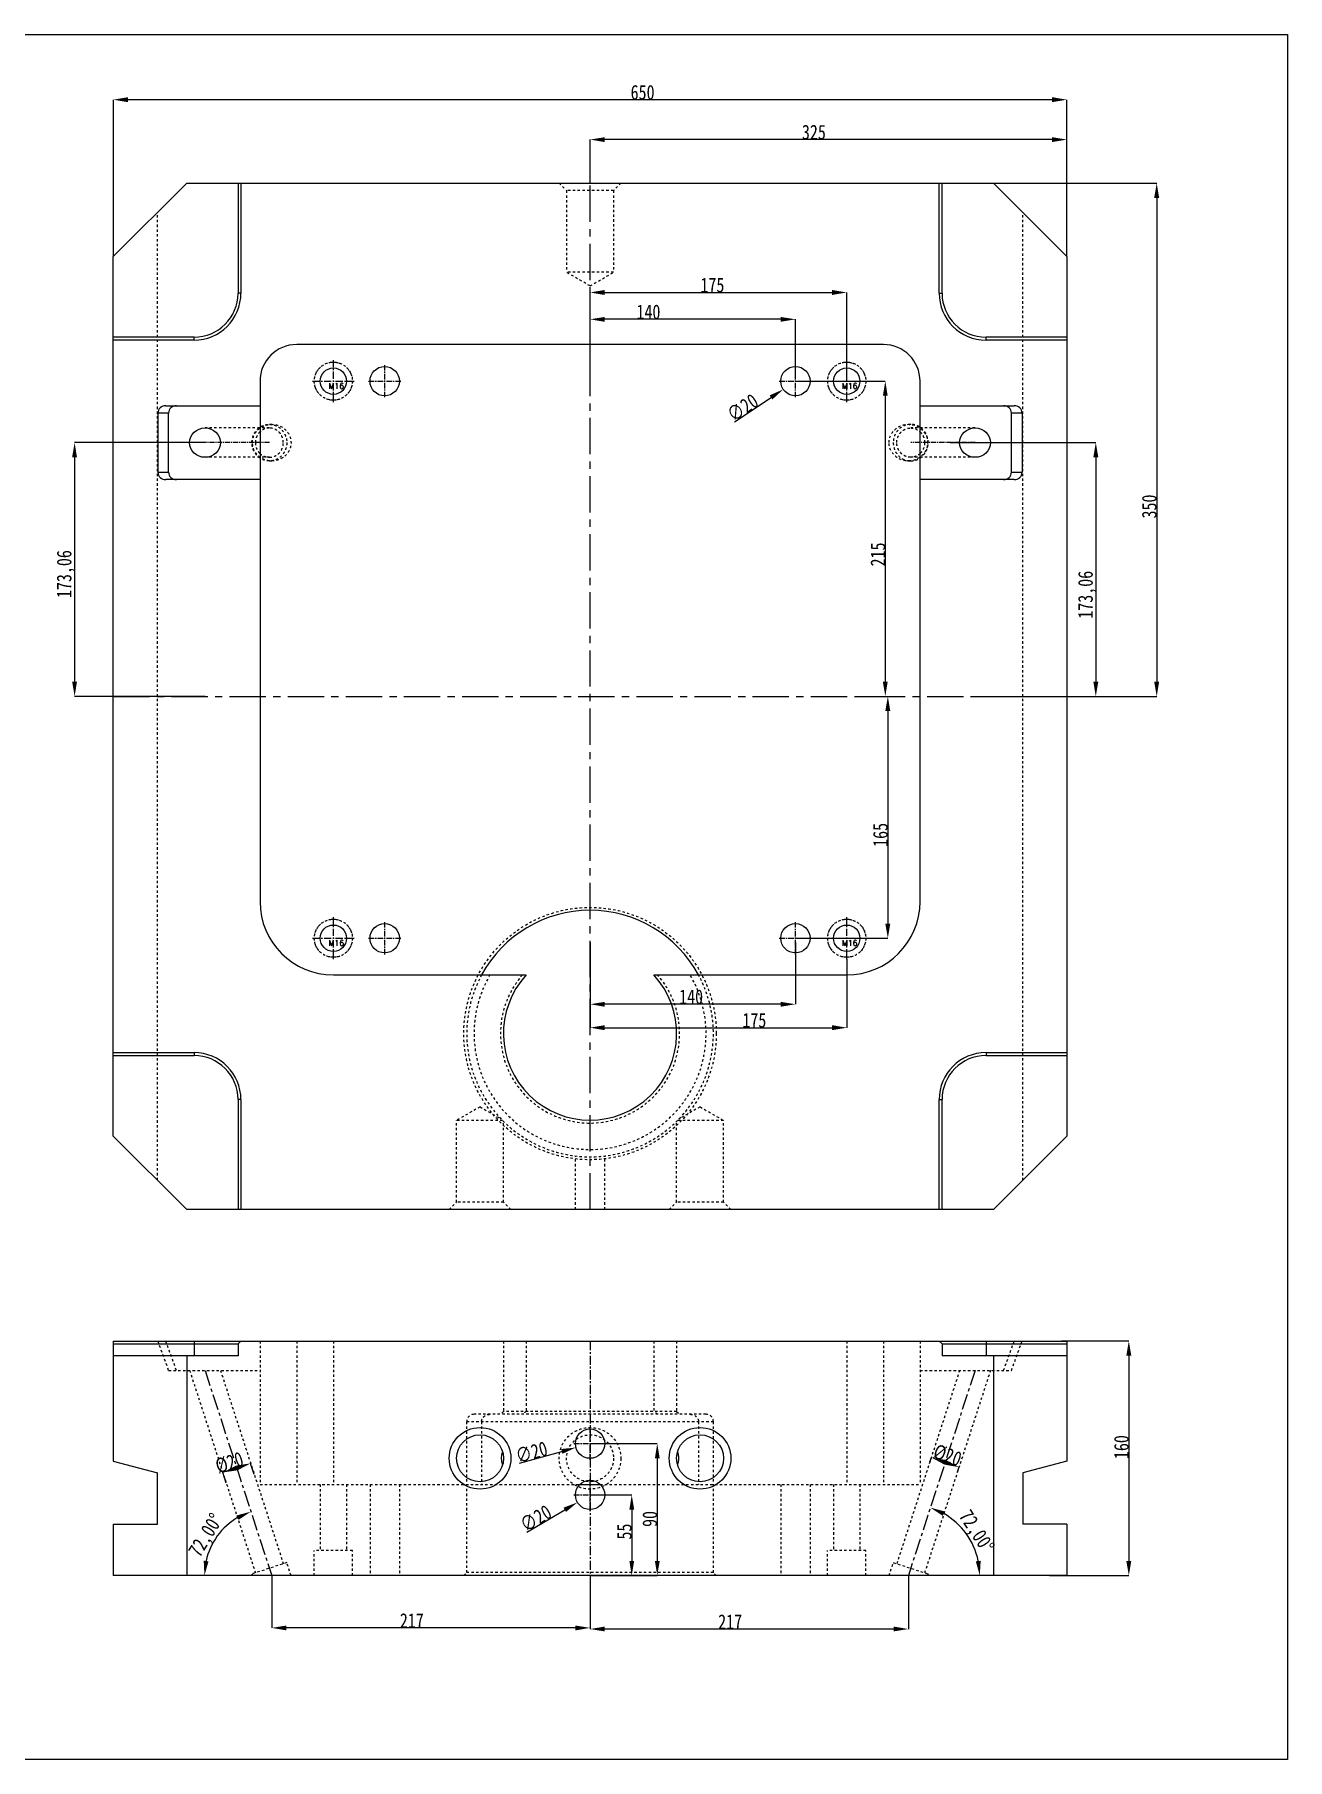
# Model space of a CAD drawing. Header units: millimetres. Extents: x 1937 to 4271, y -9032 to 1737.
# Drawn here: x 2553 to 3407, y -6217 to -5040 of the extents above; entities that cross this region are included whole.
import ezdxf

# ---------------------------------------------------------------- set-up
doc = ezdxf.new("R2010")
doc.units = ezdxf.units.MM
doc.header["$LTSCALE"] = 16.335
doc.header["$PDMODE"] = 3
doc.header["$PDSIZE"] = 0.3125
doc.linetypes.add('CENTER', pattern=[0.6, 0.375, -0.075, 0.075, -0.075])
doc.linetypes.add('HIDDEN', pattern=[0.2, 0.1, -0.1])
doc.layers.get('0').update_dxf_attribs({"linetype": 'CONTINUOUS'})
doc.layers.get('Defpoints').update_dxf_attribs({"linetype": 'CONTINUOUS'})
doc.layers.add('center', color=1, linetype='CENTER', lineweight=9)
doc.layers.add('screw', color=33, linetype='CONTINUOUS', lineweight=13)
doc.layers.add('DEFAULT_2', color=8, linetype='HIDDEN')
doc.styles.get("Standard").update_dxf_attribs({"font": 'txt', "width": 0.8})
doc.styles.add('TXT', font='txt.shx', dxfattribs={"bigfont": 'gbcbig.shx'})
doc.dimstyles.new('副本 ISO-25-1', dxfattribs={"dimtxt": 10, "dimasz": 10, "dimexe": 0, "dimexo": 0, "dimgap": 0, "dimtad": 1, "dimtxsty": 'Standard', "dimcen": 0, "dimclrd": 6, "dimclre": 6, "dimclrt": 4, "dimazin": 0, "dimtfac": 1, "dimtofl": 0, "dimtmove": 0, "dimatfit": 3, "dimfxl": 0, "dimarcsym": 0})

# ---------------------------------------------------------------- blocks, each defined once
blk = doc.blocks.new('*D184')
at = {"color": 6, "lineweight": -2}
for p, q in [((2931.9, -6036.5), (2960.3, -6036.5)), ((2960.3, -6046.5), (2960.3, -6081.5)), ((2931.9, -6091.5), (2960.3, -6091.5))]:
    blk.add_line(p, q, dxfattribs=at)
at = {"color": 6}
for points in [[(2958.7, -6046.5), (2962, -6046.5), (2960.3, -6036.5)], [(2958.7, -6081.5), (2962, -6081.5), (2960.3, -6091.5)]]:
    blk.add_solid(points, dxfattribs=at)
at = {"layer": 'Defpoints', "color": 0}
for p in [(2931.9, -6036.5), (2931.9, -6091.5), (2960.3, -6091.5)]:
    blk.add_point(p, dxfattribs=at)
at = {"color": 4, "insert": (2955.3, -6061.5), "char_height": 10, "attachment_point": 5, "rotation": 90}
blk.add_mtext('55', dxfattribs=at)
blk = doc.blocks.new('*D185')
at = {"color": 6, "lineweight": -2}
for p, q in [((2931.9, -6001.5), (2977.7, -6001.5)), ((2977.7, -6011.5), (2977.7, -6081.5)), ((2931.9, -6091.5), (2977.7, -6091.5))]:
    blk.add_line(p, q, dxfattribs=at)
at = {"color": 6}
for points in [[(2976.1, -6011.5), (2979.4, -6011.5), (2977.7, -6001.5)], [(2976.1, -6081.5), (2979.4, -6081.5), (2977.7, -6091.5)]]:
    blk.add_solid(points, dxfattribs=at)
at = {"layer": 'Defpoints', "color": 0}
for p in [(2931.9, -6001.5), (2931.9, -6091.5), (2977.7, -6091.5)]:
    blk.add_point(p, dxfattribs=at)
at = {"color": 4, "insert": (2972.7, -6052.9), "char_height": 10, "attachment_point": 5, "rotation": 90}
blk.add_mtext('90', dxfattribs=at)
blk = doc.blocks.new('*D186')
at = {"color": 6, "lineweight": -2}
blk.add_line((2888.8, -6061.8), (2914.6, -6046.6), dxfattribs=at)
at = {"color": 6}
blk.add_solid([(2913.8, -6045.2), (2915.5, -6048.1), (2923.3, -6041.6)], dxfattribs=at)
at = {"layer": 'Defpoints', "color": 0}
for p in [(2940.5, -6031.5), (2923.3, -6041.6)]:
    blk.add_point(p, dxfattribs=at)
at = {"color": 4, "insert": (2894.9, -6052.5), "char_height": 10, "attachment_point": 5, "rotation": 30.4035}
blk.add_mtext('∅20', dxfattribs=at)
blk = doc.blocks.new('*D187')
at = {"color": 6, "lineweight": -2}
blk.add_line((2883.7, -6014.8), (2912.6, -6006.9), dxfattribs=at)
at = {"color": 6}
blk.add_solid([(2912.2, -6005.2), (2913, -6008.5), (2922.2, -6004.2)], dxfattribs=at)
at = {"layer": 'Defpoints', "color": 0}
for p in [(2941.5, -5998.9), (2922.2, -6004.2)]:
    blk.add_point(p, dxfattribs=at)
at = {"color": 4, "insert": (2892, -6007.4), "char_height": 10, "attachment_point": 5, "rotation": 15.4382}
blk.add_mtext('∅20', dxfattribs=at)
blk = doc.blocks.new('*D188')
at = {"color": 6, "lineweight": -2}
for p, q in [((3253.4, -5931.5), (3299.2, -5931.5)), ((3299.2, -5941.5), (3299.2, -6081.5)), ((3245.1, -6091.5), (3299.2, -6091.5))]:
    blk.add_line(p, q, dxfattribs=at)
at = {"color": 6}
for points in [[(3297.5, -5941.5), (3300.9, -5941.5), (3299.2, -5931.5)], [(3297.5, -6081.5), (3300.9, -6081.5), (3299.2, -6091.5)]]:
    blk.add_solid(points, dxfattribs=at)
at = {"layer": 'Defpoints', "color": 0}
for p in [(3253.4, -5931.5), (3245.1, -6091.5), (3299.2, -6091.5)]:
    blk.add_point(p, dxfattribs=at)
at = {"color": 4, "insert": (3294.2, -6003.9), "char_height": 10, "attachment_point": 5, "rotation": 90}
blk.add_mtext('160', dxfattribs=at)
blk = doc.blocks.new('*D189')
at = {"color": 6, "lineweight": -2}
for p, q in [((2931.9, -6091.5), (2931.9, -6128)), ((3148.9, -6091.5), (3148.9, -6128)), ((3138.9, -6128), (2941.9, -6128))]:
    blk.add_line(p, q, dxfattribs=at)
at = {"color": 6}
for points in [[(2941.9, -6126.3), (2941.9, -6129.6), (2931.9, -6128)], [(3138.9, -6126.3), (3138.9, -6129.6), (3148.9, -6128)]]:
    blk.add_solid(points, dxfattribs=at)
at = {"layer": 'Defpoints', "color": 0}
for p in [(2931.9, -6091.5), (3148.9, -6091.5), (2931.9, -6128)]:
    blk.add_point(p, dxfattribs=at)
at = {"color": 4, "insert": (3027.4, -6123), "char_height": 10, "attachment_point": 5}
blk.add_mtext('217', dxfattribs=at)
blk = doc.blocks.new('*D190')
at = {"color": 6, "lineweight": -2}
for p, q in [((2714.9, -6091.5), (2714.9, -6127.2)), ((2931.9, -6091.5), (2931.9, -6127.2)), ((2921.9, -6127.2), (2724.9, -6127.2))]:
    blk.add_line(p, q, dxfattribs=at)
at = {"color": 6}
for points in [[(2724.9, -6125.6), (2724.9, -6128.9), (2714.9, -6127.2)], [(2921.9, -6125.6), (2921.9, -6128.9), (2931.9, -6127.2)]]:
    blk.add_solid(points, dxfattribs=at)
at = {"layer": 'Defpoints', "color": 0}
for p in [(2714.9, -6091.5), (2931.9, -6091.5), (2714.9, -6127.2)]:
    blk.add_point(p, dxfattribs=at)
at = {"color": 4, "insert": (2810.4, -6122.2), "char_height": 10, "attachment_point": 5}
blk.add_mtext('217', dxfattribs=at)
blk = doc.blocks.new('*D191')
at = {"color": 6, "lineweight": -2}
blk.add_arc((3148.9, -6091.5), 48.7, 11.794, 60.206, dxfattribs=at)
at = {"color": 6}
for points in [[(3172.4, -6050.8), (3173.7, -6047.8), (3163.9, -6045.2)], [(3198.2, -6081.4), (3194.9, -6081.8), (3197.6, -6091.5)]]:
    blk.add_solid(points, dxfattribs=at)
at = {"layer": 'Defpoints', "color": 0}
for p in [(3194.4, -5951.5), (3181.4, -6055.4), (2606.9, -6091.5), (3148.9, -6091.5), (3256.9, -6091.5)]:
    blk.add_point(p, dxfattribs=at)
at = {"color": 4, "insert": (3194.6, -6061.9), "char_height": 10, "attachment_point": 5, "rotation": 302.9843}
blk.add_mtext('72,00°', dxfattribs=at)
blk = doc.blocks.new('*D192')
at = {"color": 6, "lineweight": -2}
blk.add_arc((2714.9, -6091.5), 45.9, 120.5184, 167.4816, dxfattribs=at)
at = {"color": 6}
for points in [[(2690.9, -6050.5), (2692.3, -6053.5), (2700.7, -6047.9)], [(2671.8, -6081.8), (2668.5, -6081.4), (2669, -6091.5)]]:
    blk.add_solid(points, dxfattribs=at)
at = {"layer": 'Defpoints', "color": 0}
for p in [(2669.4, -5951.5), (2684.2, -6057.4), (2606.9, -6091.5), (2714.9, -6091.5), (3256.9, -6091.5)]:
    blk.add_point(p, dxfattribs=at)
at = {"color": 4, "insert": (2670.8, -6064.5), "char_height": 10, "attachment_point": 5, "rotation": 58.5242}
blk.add_mtext('72,00°', dxfattribs=at)
blk = doc.blocks.new('*D193')
at = {"color": 6, "lineweight": -2}
for p, q in [((2683.9, -6028.6), (2681.5, -6021.2)), ((2703, -6022.5), (2700.5, -6015))]:
    blk.add_line(p, q, dxfattribs=at)
at = {"color": 6}
for points in [[(2690.5, -6016.5), (2691.5, -6019.7), (2681.5, -6021.2)], [(2690.5, -6016.5), (2691.5, -6019.7), (2700.5, -6015)]]:
    blk.add_solid(points, dxfattribs=at)
at = {"layer": 'Defpoints', "color": 0}
for p in [(2700.5, -6015), (2703, -6022.5), (2683.9, -6028.6)]:
    blk.add_point(p, dxfattribs=at)
at = {"color": 4, "insert": (2686, -6014.5), "char_height": 10, "attachment_point": 5, "rotation": 18}
blk.add_mtext('%%c20', dxfattribs=at)
blk = doc.blocks.new('*D194')
at = {"color": 6, "lineweight": -2}
for p, q in [((3163.6, -6014), (3164.6, -6011)), ((3174.1, -6014.3), (3174.1, -6014.3)), ((3182.5, -6020.6), (3183.5, -6017.6))]:
    blk.add_line(p, q, dxfattribs=at)
at = {"color": 6}
for points in [[(3174.6, -6012.7), (3173.5, -6015.8), (3164.6, -6011)], [(3174.6, -6012.7), (3173.5, -6015.8), (3183.5, -6017.6)]]:
    blk.add_solid(points, dxfattribs=at)
at = {"layer": 'Defpoints', "color": 0}
for p in [(3163.6, -6014), (3182.5, -6020.6), (3183.5, -6017.6)]:
    blk.add_point(p, dxfattribs=at)
at = {"color": 4, "insert": (3175.6, -6009.5), "char_height": 10, "attachment_point": 5, "rotation": 340.8215}
blk.add_mtext('%%c20', dxfattribs=at)
blk = doc.blocks.new('*D195')
at = {"color": 6, "lineweight": -2}
for p, q in [((3177.5, -5318.7), (3276.7, -5318.7)), ((3276.7, -5328.7), (3276.7, -5481.8)), ((3195, -5491.8), (3276.7, -5491.8))]:
    blk.add_line(p, q, dxfattribs=at)
at = {"color": 6}
for points in [[(3275, -5328.7), (3278.4, -5328.7), (3276.7, -5318.7)], [(3275, -5481.8), (3278.4, -5481.8), (3276.7, -5491.8)]]:
    blk.add_solid(points, dxfattribs=at)
at = {"layer": 'Defpoints', "color": 0}
for p in [(3177.5, -5318.7), (3195, -5491.8), (3276.7, -5491.8)]:
    blk.add_point(p, dxfattribs=at)
at = {"color": 4, "insert": (3270.9, -5422.5), "char_height": 10, "attachment_point": 5, "rotation": 90}
blk.add_mtext('173,06', dxfattribs=at)
blk = doc.blocks.new('*D196')
at = {"color": 6, "lineweight": -2}
for p, q in [((2669.4, -5318.7), (2580.5, -5318.7)), ((2580.5, -5328.7), (2580.5, -5481.8)), ((2669.4, -5491.8), (2580.5, -5491.8))]:
    blk.add_line(p, q, dxfattribs=at)
at = {"color": 6}
for points in [[(2578.8, -5328.7), (2582.1, -5328.7), (2580.5, -5318.7)], [(2578.8, -5481.8), (2582.1, -5481.8), (2580.5, -5491.8)]]:
    blk.add_solid(points, dxfattribs=at)
at = {"layer": 'Defpoints', "color": 0}
for p in [(2669.4, -5318.7), (2580.5, -5491.8), (2669.4, -5491.8)]:
    blk.add_point(p, dxfattribs=at)
at = {"color": 4, "insert": (2574.6, -5408.4), "char_height": 10, "attachment_point": 5, "rotation": 90}
blk.add_mtext('173,06', dxfattribs=at)
blk = doc.blocks.new('*D197')
at = {"color": 6, "lineweight": -2}
for p, q in [((3206.9, -5141.8), (3318.2, -5141.8)), ((3318.2, -5151.8), (3318.2, -5481.8)), ((3206.9, -5491.8), (3318.2, -5491.8))]:
    blk.add_line(p, q, dxfattribs=at)
at = {"color": 6}
for points in [[(3316.5, -5151.8), (3319.9, -5151.8), (3318.2, -5141.8)], [(3316.5, -5481.8), (3319.9, -5481.8), (3318.2, -5491.8)]]:
    blk.add_solid(points, dxfattribs=at)
at = {"layer": 'Defpoints', "color": 0}
for p in [(3206.9, -5141.8), (3206.9, -5491.8), (3318.2, -5491.8)]:
    blk.add_point(p, dxfattribs=at)
at = {"color": 4, "insert": (3313.2, -5362.3), "char_height": 10, "attachment_point": 5, "rotation": 90}
blk.add_mtext('350', dxfattribs=at)
blk = doc.blocks.new('*D198')
at = {"color": 6, "lineweight": -2}
for p, q in [((2606.9, -5191.8), (2606.9, -5084.8)), ((3246.9, -5084.8), (2616.9, -5084.8)), ((3256.9, -5191.8), (3256.9, -5084.8))]:
    blk.add_line(p, q, dxfattribs=at)
at = {"color": 6}
for points in [[(2616.9, -5083.1), (2616.9, -5086.5), (2606.9, -5084.8)], [(3246.9, -5083.1), (3246.9, -5086.5), (3256.9, -5084.8)]]:
    blk.add_solid(points, dxfattribs=at)
at = {"layer": 'Defpoints', "color": 0}
for p in [(2606.9, -5084.8), (2606.9, -5191.8), (3256.9, -5191.8)]:
    blk.add_point(p, dxfattribs=at)
at = {"color": 4, "insert": (2967.7, -5079.8), "char_height": 10, "attachment_point": 5}
blk.add_mtext('650', dxfattribs=at)
blk = doc.blocks.new('*D199')
at = {"color": 6, "lineweight": -2}
for p, q in [((2931.9, -5141.8), (2931.9, -5112)), ((3246.9, -5112), (2941.9, -5112)), ((3256.9, -5191.8), (3256.9, -5112))]:
    blk.add_line(p, q, dxfattribs=at)
at = {"color": 6}
for points in [[(2941.9, -5110.4), (2941.9, -5113.7), (2931.9, -5112)], [(3246.9, -5110.4), (3246.9, -5113.7), (3256.9, -5112)]]:
    blk.add_solid(points, dxfattribs=at)
at = {"layer": 'Defpoints', "color": 0}
for p in [(2931.9, -5112), (2931.9, -5141.8), (3256.9, -5191.8)]:
    blk.add_point(p, dxfattribs=at)
at = {"color": 4, "insert": (3084.5, -5107), "char_height": 10, "attachment_point": 5}
blk.add_mtext('325', dxfattribs=at)
blk = doc.blocks.new('screw_m16_i')
at = {"layer": 'screw', "color": 1, "linetype": 'CENTER', "ltscale": 0.808571}
for p, q in [((0, -14.3), (0, 14.3)), ((-14.3, 0), (14.3, 0))]:
    blk.add_line(p, q, dxfattribs=at)
at = {"layer": 'screw', "color": 8, "linetype": 'HIDDEN', "ltscale": 0.808571}
blk.add_circle((0, 0), 13, dxfattribs=at)
at = {"layer": 'screw'}
blk.add_circle((0, 0), 9, dxfattribs=at)
at = {"layer": 'screw', "color": 6, "style": 'TXT'}
blk.add_text('M16', height=3.9, dxfattribs=at).set_placement((-3.38, -5.2))
blk = doc.blocks.new('*D208')
at = {"color": 6, "lineweight": -2}
blk.add_line((3030.3, -5304.6), (3055.3, -5287.9), dxfattribs=at)
at = {"color": 6}
blk.add_solid([(3054.3, -5286.5), (3056.2, -5289.3), (3063.6, -5282.4)], dxfattribs=at)
at = {"layer": 'Defpoints', "color": 0}
for p in [(3080.2, -5271.2), (3063.6, -5282.4)]:
    blk.add_point(p, dxfattribs=at)
at = {"color": 4, "insert": (3035.9, -5294.9), "char_height": 10, "attachment_point": 5, "rotation": 33.7863}
blk.add_mtext('∅20', dxfattribs=at)
blk = doc.blocks.new('*D209')
at = {"color": 6, "lineweight": -2}
for p, q in [((3071.9, -5276.8), (3133.2, -5276.8)), ((3133.2, -5286.8), (3133.2, -5481.8)), ((3113, -5491.8), (3133.2, -5491.8))]:
    blk.add_line(p, q, dxfattribs=at)
at = {"color": 6}
for points in [[(3131.5, -5286.8), (3134.8, -5286.8), (3133.2, -5276.8)], [(3131.5, -5481.8), (3134.8, -5481.8), (3133.2, -5491.8)]]:
    blk.add_solid(points, dxfattribs=at)
at = {"layer": 'Defpoints', "color": 0}
for p in [(3071.9, -5276.8), (3113, -5491.8), (3133.2, -5491.8)]:
    blk.add_point(p, dxfattribs=at)
at = {"color": 4, "insert": (3128.2, -5395), "char_height": 10, "attachment_point": 5, "rotation": 90}
blk.add_mtext('215', dxfattribs=at)
blk = doc.blocks.new('*D210')
at = {"color": 6, "lineweight": -2}
for p, q in [((2931.9, -5263.7), (2931.9, -5234.6)), ((3061.9, -5234.6), (2941.9, -5234.6)), ((3071.9, -5273.4), (3071.9, -5234.6))]:
    blk.add_line(p, q, dxfattribs=at)
at = {"color": 6}
for points in [[(2941.9, -5233), (2941.9, -5236.3), (2931.9, -5234.6)], [(3061.9, -5233), (3061.9, -5236.3), (3071.9, -5234.6)]]:
    blk.add_solid(points, dxfattribs=at)
at = {"layer": 'Defpoints', "color": 0}
for p in [(2931.9, -5234.6), (2931.9, -5263.7), (3071.9, -5273.4)]:
    blk.add_point(p, dxfattribs=at)
at = {"color": 4, "insert": (2971.7, -5229.6), "char_height": 10, "attachment_point": 5}
blk.add_mtext('140', dxfattribs=at)
blk = doc.blocks.new('*D211')
at = {"color": 6, "lineweight": -2}
for p, q in [((2931.9, -5263.7), (2931.9, -5216.3)), ((2941.9, -5216.3), (3096.9, -5216.3)), ((3106.9, -5276.8), (3106.9, -5216.3))]:
    blk.add_line(p, q, dxfattribs=at)
at = {"color": 6}
for points in [[(2941.9, -5214.6), (2941.9, -5218), (2931.9, -5216.3)], [(3096.9, -5214.6), (3096.9, -5218), (3106.9, -5216.3)]]:
    blk.add_solid(points, dxfattribs=at)
at = {"layer": 'Defpoints', "color": 0}
for p in [(3106.9, -5216.3), (2931.9, -5263.7), (3106.9, -5276.8)]:
    blk.add_point(p, dxfattribs=at)
at = {"color": 4, "insert": (3015.3, -5211.3), "char_height": 10, "attachment_point": 5}
blk.add_mtext('175', dxfattribs=at)
blk = doc.blocks.new('*D212')
at = {"color": 6, "lineweight": -2}
for p, q in [((3113, -5491.8), (3134.9, -5491.8)), ((3134.9, -5501.8), (3134.9, -5646.8)), ((3071.9, -5656.8), (3134.9, -5656.8))]:
    blk.add_line(p, q, dxfattribs=at)
at = {"color": 6}
for points in [[(3133.2, -5501.8), (3136.6, -5501.8), (3134.9, -5491.8)], [(3133.2, -5646.8), (3136.6, -5646.8), (3134.9, -5656.8)]]:
    blk.add_solid(points, dxfattribs=at)
at = {"layer": 'Defpoints', "color": 0}
for p in [(3113, -5491.8), (3071.9, -5656.8), (3134.9, -5656.8)]:
    blk.add_point(p, dxfattribs=at)
at = {"color": 4, "insert": (3129.9, -5586.3), "char_height": 10, "attachment_point": 5, "rotation": 90}
blk.add_mtext('165', dxfattribs=at)
blk = doc.blocks.new('*D213')
at = {"color": 6, "lineweight": -2}
for p, q in [((2931.9, -5659.7), (2931.9, -5701.8)), ((3071.9, -5659.7), (3071.9, -5701.8)), ((3061.9, -5701.8), (2941.9, -5701.8))]:
    blk.add_line(p, q, dxfattribs=at)
at = {"color": 6}
for points in [[(2941.9, -5700.2), (2941.9, -5703.5), (2931.9, -5701.8)], [(3061.9, -5700.2), (3061.9, -5703.5), (3071.9, -5701.8)]]:
    blk.add_solid(points, dxfattribs=at)
at = {"layer": 'Defpoints', "color": 0}
for p in [(2931.9, -5659.7), (3071.9, -5659.7), (2931.9, -5701.8)]:
    blk.add_point(p, dxfattribs=at)
at = {"color": 4, "insert": (3000.8, -5696.8), "char_height": 10, "attachment_point": 5}
blk.add_mtext('140', dxfattribs=at)
blk = doc.blocks.new('*D214')
at = {"color": 6, "lineweight": -2}
for p, q in [((3106.9, -5671.1), (3106.9, -5717.8)), ((2931.9, -5675), (2931.9, -5717.8)), ((2941.9, -5717.8), (3096.9, -5717.8))]:
    blk.add_line(p, q, dxfattribs=at)
at = {"color": 6}
for points in [[(2941.9, -5716.1), (2941.9, -5719.5), (2931.9, -5717.8)], [(3096.9, -5716.1), (3096.9, -5719.5), (3106.9, -5717.8)]]:
    blk.add_solid(points, dxfattribs=at)
at = {"layer": 'Defpoints', "color": 0}
for p in [(3106.9, -5671.1), (2931.9, -5675), (3106.9, -5717.8)]:
    blk.add_point(p, dxfattribs=at)
at = {"color": 4, "insert": (3043.9, -5712.8), "char_height": 10, "attachment_point": 5}
blk.add_mtext('175', dxfattribs=at)

msp = doc.modelspace()

# ---------------------------------------------------------------- linework, layer by layer
at = {"color": 7, "linetype": 'Continuous'}
for p, q in [((2606.885, -5191.798), (2656.885, -5141.798)), ((2656.885, -5141.798), (3206.885, -5141.798)), ((2691.885, -5141.798), (2691.885, -5216.798)), ((2693.885, -5141.798), (2693.885, -5216.798)), ((3169.885, -5216.798), (3169.885, -5141.798)), ((3171.885, -5216.798), (3171.885, -5141.798)), ((3206.885, -5141.798), (3256.885, -5191.798)), ((2606.885, -5791.798), (2606.885, -5191.798)), ((3256.885, -5191.798), (3256.885, -5791.798)), ((2693.885, -5216.798), (2691.885, -5216.798)), ((3169.885, -5216.798), (3171.885, -5216.798)), ((2661.885, -5246.798), (2606.885, -5246.798)), ((2661.885, -5248.798), (2661.885, -5246.798)), ((3256.885, -5246.798), (3201.885, -5246.798)), ((3201.885, -5248.798), (3201.885, -5246.798)), ((2661.885, -5248.798), (2606.885, -5248.798)), ((3131.885, -5251.798), (2731.885, -5251.798)), ((3256.885, -5248.798), (3201.885, -5248.798)), ((2706.885, -5276.798), (2706.885, -5631.798)), ((3156.885, -5631.798), (3156.885, -5276.798)), ((2642.643, -5293.543), (2706.885, -5293.543)), ((3156.885, -5293.543), (3221.127, -5293.543)), ((2637.322, -5298.543), (2637.322, -5338.943)), ((2644.601, -5298.543), (2637.322, -5298.543)), ((2644.601, -5338.943), (2644.601, -5298.543)), ((3226.447, -5298.543), (3219.168, -5298.543)), ((3219.168, -5338.943), (3219.168, -5298.543)), ((3226.447, -5298.543), (3226.447, -5338.943)), ((2637.322, -5338.943), (2644.601, -5338.943)), ((3219.168, -5338.943), (3226.447, -5338.943)), ((2706.885, -5343.943), (2642.643, -5343.943)), ((3221.127, -5343.943), (3156.885, -5343.943)), ((2756.885, -5681.798), (2888.446, -5681.798)), ((2975.323, -5681.798), (3106.885, -5681.798)), ((2606.885, -5734.798), (2661.885, -5734.798)), ((2606.885, -5736.798), (2661.885, -5736.798)), ((2661.885, -5734.798), (2661.885, -5736.798)), ((3201.885, -5734.798), (3256.885, -5734.798)), ((3201.885, -5734.798), (3201.885, -5736.798)), ((3201.885, -5736.798), (3256.885, -5736.798)), ((2693.885, -5766.798), (2691.885, -5766.798)), ((2691.885, -5766.798), (2691.885, -5841.798)), ((2693.885, -5766.798), (2693.885, -5841.798)), ((3169.885, -5766.798), (3171.885, -5766.798)), ((3169.885, -5841.798), (3169.885, -5766.798)), ((3171.885, -5841.798), (3171.885, -5766.798)), ((2656.885, -5841.798), (2606.885, -5791.798)), ((3256.885, -5791.798), (3206.885, -5841.798)), ((3206.885, -5841.798), (2656.885, -5841.798)), ((2606.885, -5931.527), (2606.885, -6013.489)), ((2606.885, -5931.527), (3256.885, -5931.527)), ((2606.885, -5933.527), (2691.885, -5933.527)), ((2691.885, -5941.527), (2606.885, -5941.527)), ((2656.885, -5941.527), (2656.885, -6091.527)), ((2661.885, -5931.527), (2661.885, -5941.527)), ((2693.885, -5931.527), (2691.885, -5933.527)), ((2691.885, -5933.527), (2691.885, -5941.527)), ((3171.885, -5933.527), (3169.885, -5931.527)), ((3171.885, -5933.527), (3256.885, -5933.527)), ((3171.885, -5933.527), (3171.885, -5941.527)), ((3256.885, -5941.527), (3171.885, -5941.527)), ((3201.885, -5931.527), (3201.885, -5941.527)), ((3206.885, -5941.527), (3206.885, -6091.527)), ((3256.885, -5931.527), (3256.885, -6013.489)), ((2606.885, -6013.489), (2636.885, -6021.527)), ((2636.885, -6056.527), (2636.885, -6021.527)), ((3256.885, -6013.489), (3226.885, -6021.527)), ((3226.885, -6021.527), (3226.885, -6056.527)), ((2925.117, -6029.327), (2938.653, -6029.327)), ((2606.885, -6056.527), (2606.885, -6091.527)), ((2606.885, -6056.527), (2636.885, -6056.527)), ((3256.885, -6056.527), (3226.885, -6056.527)), ((3256.885, -6056.527), (3256.885, -6091.527)), ((3256.885, -6091.527), (2606.885, -6091.527))]:
    msp.add_line(p, q, dxfattribs=at)
at = {"color": 1, "linetype": 'CENTER', "ltscale": 0.621977}
for p, q in [((2791.885, -5287.798), (2791.885, -5265.798)), ((3071.885, -5287.798), (3071.885, -5265.798)), ((2780.885, -5276.798), (2802.885, -5276.798)), ((3060.885, -5276.798), (3082.885, -5276.798)), ((2791.885, -5667.798), (2791.885, -5645.798)), ((3071.885, -5667.798), (3071.885, -5645.798)), ((2780.885, -5656.798), (2802.885, -5656.798)), ((3060.885, -5656.798), (3082.885, -5656.798)), ((2931.885, -6012.527), (2931.885, -5990.527)), ((2920.885, -6001.527), (2942.885, -6001.527)), ((2931.885, -6047.527), (2931.885, -6025.527)), ((2920.885, -6036.527), (2942.885, -6036.527))]:
    msp.add_line(p, q, dxfattribs=at)
at = {"color": 1, "linetype": 'CENTER', "ltscale": 1.019564}
msp.add_line((2931.885, -5931.527), (2931.885, -6091.527), dxfattribs=at)
msp.add_lwpolyline([(2212.139, -5040.335), (3407.371, -5040.335), (3407.371, -6216.978), (2212.139, -6216.978)], close=True)
at = {"color": 7, "linetype": 'Continuous'}
for centre, radius in [((2756.885, -5276.798), 9), ((2791.885, -5276.798), 10), ((3071.885, -5276.798), 10), ((3106.885, -5276.798), 9), ((2756.885, -5656.798), 9), ((2791.885, -5656.798), 10), ((3071.885, -5656.798), 10), ((3106.885, -5656.798), 9), ((2856.885, -6011.527), 21), ((2856.885, -6011.527), 16), ((2931.885, -6001.527), 10), ((3006.885, -6011.527), 21), ((3006.885, -6011.527), 16), ((2931.885, -6036.527), 10)]:
    msp.add_circle(centre, radius, dxfattribs=at)
for centre, radius, start, end in [((2661.885, -5216.798), 32, 270, 0), ((2661.885, -5216.798), 30, 270, 0), ((3201.885, -5216.798), 32, 180, 270), ((3201.885, -5216.798), 30, 180, 270), ((2731.885, -5276.798), 25, 90, 180), ((3131.885, -5276.798), 25, 0, 90), ((2756.885, -5631.798), 50, 180, 270), ((3106.885, -5631.798), 50, 270, 0), ((2931.885, -5721.798), 84.075, 28.409215, 151.590785), ((2931.885, -5721.798), 59.05, 137.359817, 42.640183), ((2661.885, -5766.798), 32, 0, 90), ((2661.885, -5766.798), 30, 0, 90), ((3201.885, -5766.798), 32, 90, 180), ((3201.885, -5766.798), 30, 90, 180), ((2883.175, -6011.538), 11.811, 172.272191, 179.947732), ((2882.455, -6011.527), 11.091, 180.001024, 180.784787), ((2980.721, -6011.523), 11.684, 354.169437, 359.978452)]:
    msp.add_arc(centre, radius, start, end, dxfattribs=at)
for centre, major_axis, start_param, end_param in [((2642.643, -5298.543), (5.321, 0), 1.57079633, 3.14159265), ((2649.922, -5298.543), (5.321, 0), 1.57079633, 3.14159265), ((3213.848, -5298.543), (5.321, 0), 0, 1.57079633), ((3221.127, -5298.543), (5.321, 0), 0, 1.57079633), ((2642.643, -5338.943), (5.321, 0), -3.14159265, -1.57079633), ((2649.922, -5338.943), (-5.321, 0), 0, 1.57079633), ((3213.848, -5338.943), (-5.321, 0), 1.57079633, 3.14159265), ((3221.127, -5338.943), (5.321, 0), -1.57079633, 0)]:
    msp.add_ellipse(centre, major_axis=major_axis, ratio=0.93969262, start_param=start_param, end_param=end_param, dxfattribs=at)
for centre in [(2669.395, -5318.743), (3194.374, -5318.743)]:
    msp.add_ellipse(centre, major_axis=(10.515, 0), ratio=0.95105652, dxfattribs=at)
for points, knots in [([(2871.365, -6011.679), (2871.375, -6012.441), (2871.547, -6013.942), (2871.972, -6015.387), (2872.223, -6016.081)], [0, 0, 0, 0, 0.50790299, 1, 1, 1, 1]), ([(2872.223, -6006.974), (2872.137, -6007.21), (2871.809, -6008.18), (2871.574, -6009.184), (2871.471, -6009.95)], [0, 0, 0, 0, 0.24563908, 1, 1, 1, 1]), ([(2992.233, -6009.521), (2992.195, -6009.301), (2992.024, -6008.437), (2991.77, -6007.591), (2991.546, -6006.974)], [0, 0, 0, 0, 0.2540093, 1, 1, 1, 1]), ([(2992.405, -6011.527), (2992.405, -6011.023), (2992.361, -6010.35), (2992.261, -6009.686), (2992.233, -6009.521)], [0, 0, 0, 0, 0.75155276, 1, 1, 1, 1]), ([(2991.546, -6016.081), (2991.643, -6015.814), (2992.011, -6014.718), (2992.257, -6013.578), (2992.345, -6012.71)], [0, 0, 0, 0, 0.24526121, 1, 1, 1, 1])]:
    msp.add_open_spline(points, degree=3, knots=knots, dxfattribs=at)
at = {"layer": 'center', "color": 1, "linetype": 'CENTER', "ltscale": 4.042853}
for p, q in [((2931.885, -5841.798), (2931.885, -5141.798)), ((2606.885, -5491.798), (3256.885, -5491.798))]:
    msp.add_line(p, q, dxfattribs=at)
at = {"layer": 'DEFAULT_2', "color": 8, "linetype": 'HIDDEN'}
for p, q in [((2910.885, -5141.798), (2915.885, -5146.798)), ((2952.885, -5141.798), (2947.885, -5146.798)), ((2915.885, -5146.798), (2915.885, -5202.56)), ((2947.885, -5146.798), (2915.885, -5146.798)), ((2947.885, -5146.798), (2947.885, -5202.56)), ((2636.885, -5821.798), (2636.885, -5161.798)), ((3226.885, -5821.798), (3226.885, -5161.798)), ((2931.885, -5211.798), (2915.885, -5202.56)), ((2947.885, -5202.56), (2915.885, -5202.56)), ((2931.885, -5211.798), (2947.885, -5202.56)), ((2713.263, -5306.243), (2714.885, -5306.243)), ((3148.885, -5306.243), (3150.507, -5306.243)), ((2713.263, -5308.743), (2669.395, -5308.743)), ((3194.374, -5308.743), (3150.507, -5308.743)), ((2713.263, -5328.743), (2669.395, -5328.743)), ((3194.374, -5328.743), (3150.507, -5328.743)), ((2713.263, -5331.243), (2714.885, -5331.243)), ((3148.885, -5331.243), (3150.507, -5331.243)), ((2856.885, -5771.798), (2840.885, -5781.036)), ((2856.885, -5771.798), (2871.364, -5780.157)), ((3006.885, -5771.798), (2992.405, -5780.157)), ((3006.885, -5771.798), (3022.885, -5781.036)), ((2872.223, -5781.036), (2840.885, -5781.036)), ((2840.885, -5836.798), (2840.885, -5781.036)), ((2872.885, -5836.798), (2872.885, -5781.695)), ((2990.885, -5836.798), (2990.885, -5781.695)), ((3022.885, -5781.036), (2991.546, -5781.036)), ((3022.885, -5836.798), (3022.885, -5781.036)), ((2921.885, -5841.798), (2921.885, -5805.276)), ((2941.885, -5841.798), (2941.885, -5805.276)), ((2835.885, -5841.798), (2840.885, -5836.798)), ((2872.885, -5836.798), (2840.885, -5836.798)), ((2877.885, -5841.798), (2872.885, -5836.798)), ((2985.885, -5841.798), (2990.885, -5836.798)), ((3022.885, -5836.798), (2990.885, -5836.798)), ((3027.885, -5841.798), (3022.885, -5836.798)), ((2644.601, -5951.526), (2637.322, -5931.527)), ((2649.922, -5951.526), (2642.643, -5931.527)), ((2706.885, -5931.527), (2706.885, -6029.327)), ((2731.885, -5931.527), (2731.885, -6029.327)), ((2756.885, -5931.527), (2756.885, -6029.327)), ((2872.835, -5931.527), (2872.835, -5979.527)), ((2888.446, -5931.527), (2888.446, -5979.527)), ((2975.323, -5931.527), (2975.323, -5979.527)), ((2990.935, -5931.527), (2990.935, -5979.527)), ((3106.885, -5931.527), (3106.885, -6029.327)), ((3131.885, -5931.527), (3131.885, -6029.327)), ((3156.885, -5931.527), (3156.885, -6029.327)), ((3213.848, -5951.526), (3221.127, -5931.527)), ((3219.168, -5951.526), (3226.447, -5931.527)), ((2644.601, -5951.526), (2706.885, -5951.526)), ((2658.881, -5951.526), (2703.752, -6089.625)), ((2679.91, -5951.526), (2722.773, -6083.445)), ((3183.859, -5951.526), (3140.996, -6083.445)), ((3156.885, -5951.526), (3219.168, -5951.526)), ((3204.888, -5951.526), (3160.017, -6089.625)), ((2847.81, -5986.527), (3015.96, -5986.527)), ((2847.81, -6089.527), (2847.81, -5986.527)), ((3010.959, -5981.527), (2852.811, -5981.527)), ((2857.935, -5986.527), (2857.935, -6029.327)), ((2872.835, -5979.527), (2870.835, -5981.527)), ((2990.935, -5979.527), (2872.835, -5979.527)), ((2990.935, -5979.527), (2992.935, -5981.527)), ((3005.835, -5986.527), (3005.835, -6029.327)), ((3015.96, -6089.527), (3015.96, -5986.527)), ((2706.885, -6029.327), (2925.117, -6029.327)), ((2747.885, -6029.327), (2747.885, -6074.527)), ((2765.885, -6029.327), (2765.885, -6074.527)), ((2781.885, -6029.327), (2781.885, -6091.527)), ((2801.885, -6029.327), (2801.885, -6091.527)), ((2938.653, -6029.327), (3156.885, -6029.327)), ((3061.885, -6029.327), (3061.885, -6091.527)), ((3081.885, -6029.327), (3081.885, -6091.527)), ((3097.885, -6029.327), (3097.885, -6074.527)), ((3115.885, -6029.327), (3115.885, -6074.527)), ((2725.151, -6082.672), (2701.374, -6090.398)), ((2728.028, -6091.527), (2725.151, -6082.672)), ((2769.885, -6074.527), (2743.885, -6074.527)), ((2743.885, -6091.527), (2743.885, -6074.527)), ((2769.885, -6091.527), (2769.885, -6074.527)), ((3119.885, -6074.527), (3093.885, -6074.527)), ((3093.885, -6091.527), (3093.885, -6074.527)), ((3119.885, -6091.527), (3119.885, -6074.527)), ((3135.741, -6091.527), (3138.619, -6082.672)), ((3138.619, -6082.672), (3162.395, -6090.398)), ((2701.374, -6090.398), (2701.741, -6091.527)), ((2845.81, -6091.527), (2847.81, -6089.527)), ((3015.96, -6089.527), (2847.81, -6089.527)), ((3017.96, -6091.527), (3015.96, -6089.527)), ((3162.395, -6090.398), (3162.028, -6091.527))]:
    msp.add_line(p, q, dxfattribs=at)
at = {"layer": 'DEFAULT_2', "color": 1, "linetype": 'CENTER', "ltscale": 0.545686}
for p, q in [((2713.263, -5318.743), (2669.395, -5318.743)), ((3194.374, -5318.743), (3150.507, -5318.743))]:
    msp.add_line(p, q, dxfattribs=at)
at = {"layer": 'DEFAULT_2', "color": 1, "linetype": 'CENTER', "ltscale": 1.765878}
for p, q in [((2669.395, -5951.526), (2714.885, -6091.527)), ((3194.374, -5951.526), (3148.885, -6091.527))]:
    msp.add_line(p, q, dxfattribs=at)
at = {"layer": 'DEFAULT_2', "color": 8, "linetype": 'HIDDEN'}
for centre, radius in [((2756.885, -5276.798), 13), ((3106.885, -5276.798), 13), ((2931.885, -5721.798), 86.075), ((2756.885, -5656.798), 13), ((3106.885, -5656.798), 13), ((2931.885, -6011.527), 21), ((2931.885, -6011.527), 16)]:
    msp.add_circle(centre, radius, dxfattribs=at)
for centre, radius, start, end in [((2931.885, -5721.798), 84.075, 151.590785, 28.409215), ((2931.885, -5721.798), 79.075, 149.612281, 30.387719), ((2931.885, -5721.798), 61.05, 139.065134, 40.934866), ((2852.81, -5986.527), 5, 90, 180), ((3043.998, -6190.924), 262.459, 126.346845, 127.077214), ((2819.771, -6190.924), 262.459, 52.922786, 53.653155), ((3010.96, -5986.527), 5, 0, 90)]:
    msp.add_arc(centre, radius, start, end, dxfattribs=at)
for centre in [(2714.885, -5318.743), (3148.885, -5318.743)]:
    msp.add_ellipse(centre, major_axis=(-13.143, 0), ratio=0.95105652, dxfattribs=at)
for points, knots in [([(2701.374, -5318.743), (2701.374, -5317.12), (2701.983, -5313.863), (2704.605, -5309.711), (2708.556, -5306.905), (2711.713, -5306.243), (2713.263, -5306.243)], [0, 0, 0, 0, 0.25577224, 0.50819279, 0.75582022, 1, 1, 1, 1]), ([(2713.263, -5306.243), (2714.812, -5306.243), (2717.969, -5306.905), (2721.92, -5309.711), (2724.542, -5313.863), (2725.151, -5317.12), (2725.151, -5318.743)], [0, 0, 0, 0, 0.24417978, 0.49180721, 0.74422776, 1, 1, 1, 1]), ([(3150.507, -5306.243), (3148.957, -5306.243), (3145.801, -5306.905), (3141.85, -5309.711), (3139.227, -5313.863), (3138.619, -5317.12), (3138.619, -5318.743)], [0, 0, 0, 0, 0.24417978, 0.49180721, 0.74422776, 1, 1, 1, 1]), ([(3162.395, -5318.743), (3162.395, -5317.12), (3161.787, -5313.863), (3159.164, -5309.711), (3155.213, -5306.905), (3152.056, -5306.243), (3150.507, -5306.243)], [0, 0, 0, 0, 0.25577224, 0.50819279, 0.75582022, 1, 1, 1, 1]), ([(2706.851, -5311.357), (2705.875, -5312.293), (2704.293, -5314.618), (2703.752, -5317.371), (2703.752, -5318.743)], [0, 0, 0, 0, 0.49636802, 1, 1, 1, 1]), ([(2713.263, -5308.743), (2712.094, -5308.743), (2709.721, -5309.21), (2707.704, -5310.538), (2706.851, -5311.357)], [0, 0, 0, 0, 0.49683724, 1, 1, 1, 1]), ([(2722.773, -5318.743), (2722.773, -5317.444), (2722.286, -5314.839), (2720.188, -5311.517), (2717.027, -5309.273), (2714.502, -5308.743), (2713.263, -5308.743)], [0, 0, 0, 0, 0.25577224, 0.50819279, 0.75582022, 1, 1, 1, 1]), ([(3140.996, -5318.743), (3140.996, -5317.444), (3141.483, -5314.839), (3143.581, -5311.517), (3146.742, -5309.273), (3149.267, -5308.743), (3150.507, -5308.743)], [0, 0, 0, 0, 0.25577224, 0.50819279, 0.75582022, 1, 1, 1, 1]), ([(3150.507, -5308.743), (3151.675, -5308.743), (3154.048, -5309.21), (3156.065, -5310.538), (3156.918, -5311.357)], [0, 0, 0, 0, 0.49683724, 1, 1, 1, 1]), ([(3156.918, -5311.357), (3157.894, -5312.293), (3159.476, -5314.618), (3160.017, -5317.371), (3160.017, -5318.743)], [0, 0, 0, 0, 0.49636802, 1, 1, 1, 1]), ([(2713.263, -5331.243), (2711.713, -5331.243), (2708.556, -5330.58), (2704.605, -5327.775), (2701.983, -5323.623), (2701.374, -5320.366), (2701.374, -5318.743)], [0, 0, 0, 0, 0.24417978, 0.49180721, 0.74422776, 1, 1, 1, 1]), ([(2703.752, -5318.743), (2703.752, -5320.115), (2704.293, -5322.868), (2705.875, -5325.192), (2706.851, -5326.129)], [0, 0, 0, 0, 0.50363198, 1, 1, 1, 1]), ([(2706.851, -5326.129), (2707.704, -5326.948), (2709.721, -5328.276), (2712.094, -5328.743), (2713.263, -5328.743)], [0, 0, 0, 0, 0.50316276, 1, 1, 1, 1]), ([(2713.263, -5328.743), (2714.502, -5328.743), (2717.027, -5328.213), (2720.188, -5325.968), (2722.286, -5322.647), (2722.773, -5320.041), (2722.773, -5318.743)], [0, 0, 0, 0, 0.24417978, 0.49180721, 0.74422776, 1, 1, 1, 1]), ([(2725.151, -5318.743), (2725.151, -5320.366), (2724.542, -5323.623), (2721.92, -5327.775), (2717.969, -5330.58), (2714.812, -5331.243), (2713.263, -5331.243)], [0, 0, 0, 0, 0.25577224, 0.50819279, 0.75582022, 1, 1, 1, 1]), ([(3138.619, -5318.743), (3138.619, -5320.366), (3139.227, -5323.623), (3141.85, -5327.775), (3145.801, -5330.58), (3148.957, -5331.243), (3150.507, -5331.243)], [0, 0, 0, 0, 0.25577224, 0.50819279, 0.75582022, 1, 1, 1, 1]), ([(3150.507, -5328.743), (3149.267, -5328.743), (3146.742, -5328.213), (3143.581, -5325.968), (3141.483, -5322.647), (3140.996, -5320.041), (3140.996, -5318.743)], [0, 0, 0, 0, 0.24417978, 0.49180721, 0.74422776, 1, 1, 1, 1]), ([(3150.507, -5331.243), (3152.056, -5331.243), (3155.213, -5330.58), (3159.164, -5327.775), (3161.787, -5323.623), (3162.395, -5320.366), (3162.395, -5318.743)], [0, 0, 0, 0, 0.24417978, 0.49180721, 0.74422776, 1, 1, 1, 1]), ([(3156.918, -5326.129), (3156.065, -5326.948), (3154.048, -5328.276), (3151.675, -5328.743), (3150.507, -5328.743)], [0, 0, 0, 0, 0.50316276, 1, 1, 1, 1]), ([(3160.017, -5318.743), (3160.017, -5320.115), (3159.476, -5322.868), (3157.894, -5325.192), (3156.918, -5326.129)], [0, 0, 0, 0, 0.50363198, 1, 1, 1, 1]), ([(2857.935, -5986.527), (2857.935, -5985.829), (2858.285, -5984.411), (2859.671, -5982.757), (2861.561, -5981.748), (2862.972, -5981.527), (2863.673, -5981.527)], [0, 0, 0, 0, 0.2497127, 0.49955934, 0.74968349, 1, 1, 1, 1]), ([(3000.096, -5981.527), (3000.797, -5981.527), (3002.208, -5981.748), (3004.098, -5982.757), (3005.484, -5984.411), (3005.835, -5985.829), (3005.835, -5986.527)], [0, 0, 0, 0, 0.25032079, 0.50044774, 0.75029303, 1, 1, 1, 1])]:
    msp.add_open_spline(points, degree=3, knots=knots, dxfattribs=at)

# ---------------------------------------------------------------- block references
at = {"layer": 'screw'}
for p in [(2756.885, -5276.798), (3106.885, -5276.798), (2756.885, -5656.798), (3106.885, -5656.798)]:
    msp.add_blockref('screw_m16_i', p, dxfattribs=at)

# ---------------------------------------------------------------- dimensions: what is measured, and where the dimension line sits
for base, p1, p2, picture, middle in [((2606.885, -5084.806), (3256.885, -5191.798), (2606.885, -5191.798), '*D198', (2967.677, -5084.806)), ((2931.885, -5112.039), (3256.885, -5191.798), (2931.885, -5141.798), '*D199', (3084.516, -5112.039)), ((3106.885, -5216.31), (2931.885, -5263.731), (3106.885, -5276.798), '*D211', (3015.294, -5216.31)), ((2931.885, -5234.648), (3071.885, -5273.369), (2931.885, -5263.731), '*D210', (2971.734, -5234.648)), ((2931.885, -5701.825), (3071.885, -5659.651), (2931.885, -5659.651), '*D213', (3000.794, -5701.825)), ((3106.885, -5717.787), (2931.885, -5675.009), (3106.885, -5671.098), '*D214', (3043.937, -5717.787)), ((2714.885, -6127.219), (2931.885, -6091.527), (2714.885, -6091.527), '*D190', (2810.425, -6127.219)), ((2931.885, -6127.953), (3148.885, -6091.527), (2931.885, -6091.527), '*D189', (3027.368, -6127.953))]:
    dim = msp.add_linear_dim(base=base, p1=p1, p2=p2, dimstyle='副本 ISO-25-1', override={"dimfxl": 1.25, "dimarcsym": 1})
    dim.commit()
    dim.dimension.update_dxf_attribs({"geometry": picture, "text_midpoint": middle, "dimtype": 160})
for base, p1, p2, picture, middle in [((3318.193, -5491.798), (3206.885, -5141.798), (3206.885, -5491.798), '*D197', (3318.193, -5362.324)), ((3133.152, -5491.798), (3071.885, -5276.798), (3113.024, -5491.798), '*D209', (3133.152, -5394.969)), ((2580.482, -5491.7979), (2669.3955, -5318.7428), (2669.3955, -5491.7979), '*D196', (2580.482, -5408.3804)), ((3276.6979, -5491.7979), (3177.5024, -5318.7428), (3194.9667, -5491.7979), '*D195', (3276.6979, -5422.533)), ((3134.904, -5656.798), (3113.024, -5491.798), (3071.885, -5656.798), '*D212', (3134.904, -5586.25)), ((3299.198, -6091.527), (3253.426, -5931.527), (3245.124, -6091.527), '*D188', (3299.198, -6003.899)), ((2977.744, -6091.527), (2931.885, -6001.527), (2931.885, -6091.527), '*D185', (2977.744, -6052.938)), ((2960.323, -6091.527), (2931.885, -6036.527), (2931.885, -6091.527), '*D184', (2960.323, -6061.486))]:
    dim = msp.add_linear_dim(base=base, p1=p1, p2=p2, angle=90, dimstyle='副本 ISO-25-1', override={"dimfxl": 1.25, "dimarcsym": 1})
    dim.commit()
    dim.dimension.update_dxf_attribs({"geometry": picture, "text_midpoint": middle, "dimtype": 160})
for p1, p2, picture, middle in [((3080.196, -5271.237), (3063.573, -5282.359), '*D208', (3035.859, -5294.886)), ((2941.524, -5998.865), (2922.245, -6004.189), '*D187', (2891.997, -6007.356)), ((2940.509, -6031.466), (2923.26, -6041.588), '*D186', (2894.855, -6052.458))]:
    dim = msp.add_diameter_dim_2p(p1=p1, p2=p2, dimstyle='副本 ISO-25-1', override={"dimfxl": 1.25, "dimarcsym": 1})
    dim.commit()
    dim.dimension.update_dxf_attribs({"geometry": picture, "text_midpoint": middle})
for base, line2, picture, middle in [((3181.449, -6055.361), ((3194.374, -5951.526), (3148.885, -6091.527)), '*D191', (3189.707, -6065.033)), ((2684.198, -6057.446), ((2669.395, -5951.526), (2714.885, -6091.527)), '*D192', (2675.772, -6067.582))]:
    dim = msp.add_angular_dim_2l(base=base, line1=((3256.885, -6091.527), (2606.885, -6091.527)), line2=line2, dimstyle='副本 ISO-25-1', override={"dimfxl": 1.25, "dimarcsym": 1})
    dim.commit()
    dim.dimension.update_dxf_attribs({"geometry": picture, "text_midpoint": middle, "dimtype": 162})
for base, p1, p2, angle, picture, middle in [((3183.504, -6017.553), (3163.559, -6014.004), (3182.453, -6020.576), 340.821529, '*D194', (3173.995, -6014.246)), ((2700.532, -6014.994), (2683.934, -6028.633), (2702.955, -6022.452), 18, '*D193', (2687.524, -6019.22))]:
    dim = msp.add_linear_dim(base=base, p1=p1, p2=p2, angle=angle, text='%%c<>', dimstyle='副本 ISO-25-1', override={"dimfxl": 1.25, "dimarcsym": 1})
    dim.commit()
    dim.dimension.update_dxf_attribs({"geometry": picture, "text_midpoint": middle, "dimtype": 161})

doc.saveas('drawing.dxf')
